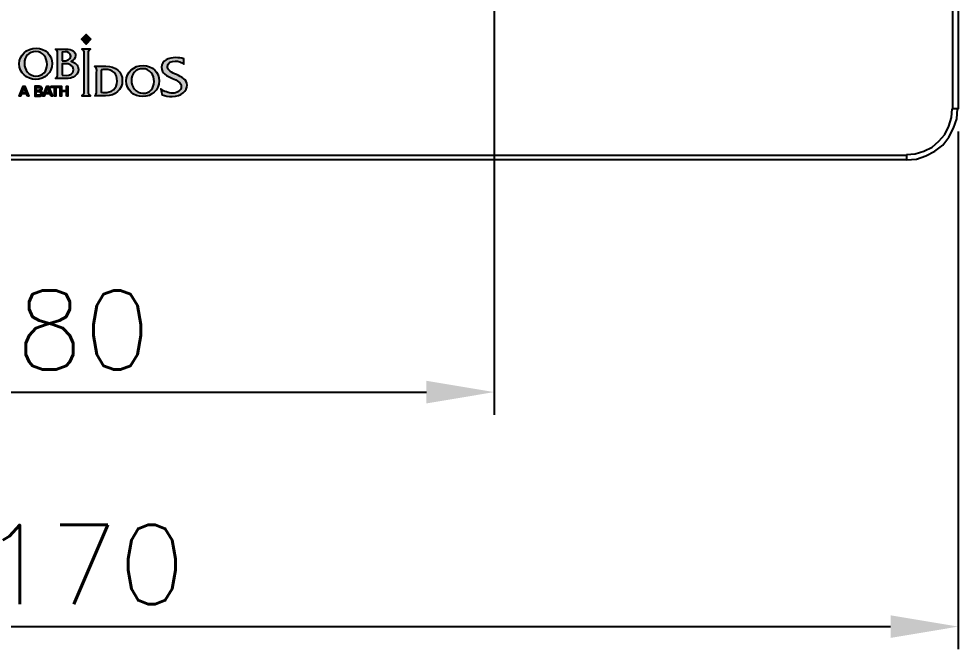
# Model space of a CAD drawing. Extents: x -1640 to -1430, y -4199 to -3902.
# Drawn here: x -1529.3 to -1487.67, y -4041.26 to -4013.35 of the extents above; entities that cross this region are included whole.
import ezdxf

# ---------------------------------------------------------------- set-up
doc = ezdxf.new("R2010")
doc.units = 0
doc.header["$LTSCALE"] = 7
for name, color, linetype in [('D', 2, 'CONTINUOUS'), ('DIM', 2, 'CONTINUOUS'), ('DWG', 7, 'CONTINUOUS')]:
    doc.layers.add(name, color=color, linetype=linetype)
doc.styles.add('GHS', font='ROMANS.shx', dxfattribs={"bigfont": 'GHS.shx'})

msp = doc.modelspace()

# ---------------------------------------------------------------- hatches: boundary and pattern name
at = {"layer": 'D'}
h = msp.add_hatch(color=256, dxfattribs=at)
h.dxf.hatch_style = 2
h.paths.add_polyline_path([(-1526.101, -4014.258), (-1526.311, -4014.467), (-1526.52, -4014.258), (-1526.311, -4014.048)])
h = msp.add_hatch(color=256, dxfattribs=at)
h.dxf.hatch_style = 2
edge = h.paths.add_edge_path()
edge.add_spline(control_points=[(-1528.543, -4014.797), (-1528.229, -4014.797), (-1528.044, -4015.078), (-1528.044, -4015.369), (-1528.044, -4015.665), (-1528.237, -4015.886), (-1528.54, -4015.886), (-1528.852, -4015.886), (-1529.049, -4015.599), (-1529.049, -4015.321), (-1529.049, -4015.02), (-1528.852, -4014.797), (-1528.543, -4014.797)], knot_values=[0, 0, 0, 0, 1, 1, 1, 2, 2, 2, 3, 3, 3, 4, 4, 4, 4], degree=3, periodic=0)
edge = h.paths.add_edge_path()
edge.add_spline(control_points=[(-1528.53, -4014.654), (-1528.947, -4014.644), (-1529.276, -4014.96), (-1529.276, -4015.339), (-1529.276, -4015.747), (-1528.944, -4016.029), (-1528.549, -4016.029), (-1528.153, -4016.029), (-1527.817, -4015.734), (-1527.817, -4015.329), (-1527.817, -4014.97), (-1528.112, -4014.652), (-1528.53, -4014.654)], knot_values=[0, 0, 0, 0, 1, 1, 1, 2, 2, 2, 3, 3, 3, 4, 4, 4, 4], degree=3, periodic=0)
h = msp.add_hatch(color=256, dxfattribs=at)
h.dxf.hatch_style = 2
edge = h.paths.add_edge_path()
edge.add_spline(control_points=[(-1527.379, -4015.838), (-1527.379, -4015.838), (-1527.379, -4015.347), (-1527.379, -4015.347), (-1527.379, -4015.347), (-1527.239, -4015.339), (-1527.239, -4015.339), (-1527.064, -4015.329), (-1526.877, -4015.412), (-1526.877, -4015.605), (-1526.877, -4015.794), (-1527.042, -4015.87), (-1527.205, -4015.854), (-1527.205, -4015.854), (-1527.379, -4015.838), (-1527.379, -4015.838)], knot_values=[0, 0, 0, 0, 1, 1, 1, 2, 2, 2, 3, 3, 3, 4, 4, 4, 5, 5, 5, 5], degree=3, periodic=0)
edge = h.paths.add_edge_path()
edge.add_spline(control_points=[(-1527.581, -4015.716), (-1527.581, -4015.808), (-1527.569, -4015.953), (-1527.669, -4015.991), (-1527.669, -4015.991), (-1527.669, -4015.997), (-1527.669, -4015.997), (-1527.669, -4015.997), (-1527.34, -4015.997), (-1527.34, -4015.997), (-1527.191, -4015.997), (-1527.034, -4016.003), (-1526.895, -4015.936), (-1526.761, -4015.872), (-1526.656, -4015.741), (-1526.656, -4015.587), (-1526.656, -4015.392), (-1526.801, -4015.273), (-1526.98, -4015.235), (-1526.867, -4015.185), (-1526.781, -4015.11), (-1526.781, -4014.976), (-1526.781, -4014.799), (-1526.935, -4014.688), (-1527.198, -4014.688), (-1527.198, -4014.688), (-1527.669, -4014.688), (-1527.669, -4014.688), (-1527.669, -4014.688), (-1527.669, -4014.693), (-1527.669, -4014.693), (-1527.567, -4014.732), (-1527.581, -4014.877), (-1527.581, -4014.967), (-1527.581, -4014.967), (-1527.581, -4015.716), (-1527.581, -4015.716)], knot_values=[0, 0, 0, 0, 1, 1, 1, 2, 2, 2, 3, 3, 3, 4, 4, 4, 5, 5, 5, 6, 6, 6, 7, 7, 7, 8, 8, 8, 9, 9, 9, 10, 10, 10, 11, 11, 11, 12, 12, 12, 12], degree=3, periodic=0)
edge = h.paths.add_edge_path()
edge.add_spline(control_points=[(-1527.379, -4015.215), (-1527.379, -4015.215), (-1527.379, -4014.825), (-1527.379, -4014.825), (-1527.379, -4014.825), (-1527.245, -4014.811), (-1527.245, -4014.811), (-1527.126, -4014.799), (-1526.998, -4014.871), (-1526.998, -4015.008), (-1526.998, -4015.171), (-1527.183, -4015.215), (-1527.313, -4015.215), (-1527.313, -4015.215), (-1527.379, -4015.215), (-1527.379, -4015.215)], knot_values=[0, 0, 0, 0, 1, 1, 1, 2, 2, 2, 3, 3, 3, 4, 4, 4, 5, 5, 5, 5], degree=3, periodic=0)
h = msp.add_hatch(color=256, dxfattribs=at)
h.dxf.hatch_style = 2
edge = h.paths.add_edge_path()
edge.add_spline(control_points=[(-1526.412, -4014.968), (-1526.412, -4014.877), (-1526.398, -4014.732), (-1526.5, -4014.693), (-1526.5, -4014.693), (-1526.5, -4014.688), (-1526.5, -4014.688), (-1526.5, -4014.688), (-1526.121, -4014.688), (-1526.121, -4014.688), (-1526.121, -4014.688), (-1526.121, -4014.693), (-1526.121, -4014.693), (-1526.221, -4014.732), (-1526.209, -4014.879), (-1526.209, -4014.968), (-1526.209, -4014.968), (-1526.209, -4016.478), (-1526.209, -4016.478), (-1526.209, -4016.568), (-1526.221, -4016.713), (-1526.121, -4016.751), (-1526.121, -4016.751), (-1526.121, -4016.757), (-1526.121, -4016.757), (-1526.121, -4016.757), (-1526.5, -4016.757), (-1526.5, -4016.757), (-1526.5, -4016.757), (-1526.5, -4016.751), (-1526.5, -4016.751), (-1526.4, -4016.715), (-1526.412, -4016.568), (-1526.412, -4016.478), (-1526.412, -4016.478), (-1526.412, -4014.968), (-1526.412, -4014.968)], knot_values=[0, 0, 0, 0, 1, 1, 1, 2, 2, 2, 3, 3, 3, 4, 4, 4, 5, 5, 5, 6, 6, 6, 7, 7, 7, 8, 8, 8, 9, 9, 9, 10, 10, 10, 11, 11, 11, 12, 12, 12, 12], degree=3, periodic=0)
h = msp.add_hatch(color=256, dxfattribs=at)
h.dxf.hatch_style = 2
edge = h.paths.add_edge_path()
edge.add_spline(control_points=[(-1525.645, -4015.613), (-1525.585, -4015.6), (-1525.525, -4015.592), (-1525.466, -4015.592), (-1525.134, -4015.592), (-1524.939, -4015.767), (-1524.939, -4016.115), (-1524.939, -4016.459), (-1525.203, -4016.614), (-1525.5, -4016.614), (-1525.55, -4016.614), (-1525.597, -4016.611), (-1525.645, -4016.601), (-1525.645, -4016.601), (-1525.645, -4015.613), (-1525.645, -4015.613)], knot_values=[0, 0, 0, 0, 1, 1, 1, 2, 2, 2, 3, 3, 3, 4, 4, 4, 5, 5, 5, 5], degree=3, periodic=0)
edge = h.paths.add_edge_path()
edge.add_spline(control_points=[(-1525.848, -4016.472), (-1525.848, -4016.589), (-1525.836, -4016.684), (-1525.936, -4016.752), (-1525.936, -4016.752), (-1525.936, -4016.758), (-1525.936, -4016.758), (-1525.936, -4016.758), (-1525.458, -4016.758), (-1525.458, -4016.758), (-1525.012, -4016.758), (-1524.711, -4016.483), (-1524.711, -4016.091), (-1524.711, -4015.695), (-1524.994, -4015.449), (-1525.448, -4015.449), (-1525.448, -4015.449), (-1525.936, -4015.449), (-1525.936, -4015.449), (-1525.936, -4015.449), (-1525.936, -4015.454), (-1525.936, -4015.454), (-1525.834, -4015.484), (-1525.848, -4015.629), (-1525.848, -4015.721), (-1525.848, -4015.721), (-1525.848, -4016.472), (-1525.848, -4016.472)], knot_values=[0, 0, 0, 0, 1, 1, 1, 2, 2, 2, 3, 3, 3, 4, 4, 4, 5, 5, 5, 6, 6, 6, 7, 7, 7, 8, 8, 8, 9, 9, 9, 9], degree=3, periodic=0)
h = msp.add_hatch(color=256, dxfattribs=at)
h.dxf.hatch_style = 2
edge = h.paths.add_edge_path()
edge.add_spline(control_points=[(-1523.801, -4015.558), (-1523.487, -4015.558), (-1523.302, -4015.839), (-1523.302, -4016.129), (-1523.302, -4016.426), (-1523.495, -4016.646), (-1523.797, -4016.646), (-1524.11, -4016.646), (-1524.307, -4016.36), (-1524.307, -4016.081), (-1524.307, -4015.781), (-1524.11, -4015.558), (-1523.801, -4015.558)], knot_values=[0, 0, 0, 0, 1, 1, 1, 2, 2, 2, 3, 3, 3, 4, 4, 4, 4], degree=3, periodic=0)
edge = h.paths.add_edge_path()
edge.add_spline(control_points=[(-1523.787, -4015.415), (-1524.205, -4015.405), (-1524.534, -4015.721), (-1524.534, -4016.099), (-1524.534, -4016.507), (-1524.202, -4016.79), (-1523.807, -4016.79), (-1523.411, -4016.79), (-1523.075, -4016.495), (-1523.075, -4016.089), (-1523.075, -4015.731), (-1523.37, -4015.413), (-1523.787, -4015.415)], knot_values=[0, 0, 0, 0, 1, 1, 1, 2, 2, 2, 3, 3, 3, 4, 4, 4, 4], degree=3, periodic=0)
h = msp.add_hatch(color=256, dxfattribs=at)
h.dxf.hatch_style = 2
edge = h.paths.add_edge_path()
edge.add_spline(control_points=[(-1522.505, -4016.791), (-1522.664, -4016.791), (-1522.813, -4016.766), (-1522.946, -4016.718), (-1522.95, -4016.704), (-1522.994, -4016.514), (-1523.008, -4016.452), (-1522.857, -4016.569), (-1522.661, -4016.639), (-1522.477, -4016.639), (-1522.318, -4016.639), (-1522.098, -4016.541), (-1522.098, -4016.359), (-1522.098, -4016.166), (-1522.29, -4016.08), (-1522.494, -4015.989), (-1522.729, -4015.883), (-1522.972, -4015.775), (-1522.972, -4015.495), (-1522.972, -4015.18), (-1522.637, -4015.069), (-1522.35, -4015.069), (-1522.223, -4015.069), (-1522.101, -4015.087), (-1521.987, -4015.121), (-1521.987, -4015.14), (-1521.987, -4015.31), (-1521.987, -4015.361), (-1522.086, -4015.275), (-1522.232, -4015.22), (-1522.37, -4015.22), (-1522.528, -4015.22), (-1522.714, -4015.285), (-1522.714, -4015.467), (-1522.714, -4015.639), (-1522.521, -4015.727), (-1522.316, -4015.82), (-1522.082, -4015.927), (-1521.839, -4016.038), (-1521.839, -4016.28), (-1521.839, -4016.526), (-1522.094, -4016.791), (-1522.505, -4016.791)], knot_values=[0, 0, 0, 0, 1, 1, 1, 2, 2, 2, 3, 3, 3, 4, 4, 4, 5, 5, 5, 6, 6, 6, 7, 7, 7, 8, 8, 8, 9, 9, 9, 10, 10, 10, 11, 11, 11, 12, 12, 12, 13, 13, 13, 14, 14, 14, 14], degree=3, periodic=0)
h = msp.add_hatch(color=256, dxfattribs=at)
h.dxf.hatch_style = 2
h.paths.add_polyline_path([(-1528.911, -4016.779), (-1528.957, -4016.668), (-1529.179, -4016.668), (-1529.224, -4016.778), (-1529.284, -4016.778), (-1529.103, -4016.333), (-1529.033, -4016.333), (-1528.851, -4016.779)])
h.paths.add_polyline_path([(-1529.068, -4016.392), (-1529.157, -4016.614), (-1528.978, -4016.614)])
h = msp.add_hatch(color=256, dxfattribs=at)
h.dxf.hatch_style = 2
edge = h.paths.add_edge_path()
edge.add_spline(control_points=[(-1528.299, -4016.556), (-1528.29, -4016.563), (-1528.281, -4016.571), (-1528.274, -4016.581), (-1528.266, -4016.59), (-1528.26, -4016.602), (-1528.255, -4016.615), (-1528.25, -4016.628), (-1528.248, -4016.643), (-1528.249, -4016.659), (-1528.25, -4016.678), (-1528.255, -4016.695), (-1528.264, -4016.709), (-1528.273, -4016.724), (-1528.285, -4016.736), (-1528.298, -4016.746), (-1528.313, -4016.756), (-1528.329, -4016.764), (-1528.347, -4016.769), (-1528.366, -4016.774), (-1528.385, -4016.777), (-1528.406, -4016.777), (-1528.406, -4016.777), (-1528.59, -4016.777), (-1528.59, -4016.777), (-1528.59, -4016.777), (-1528.59, -4016.332), (-1528.59, -4016.332), (-1528.59, -4016.332), (-1528.401, -4016.332), (-1528.401, -4016.332), (-1528.362, -4016.332), (-1528.33, -4016.342), (-1528.308, -4016.361), (-1528.286, -4016.38), (-1528.273, -4016.402), (-1528.269, -4016.428), (-1528.265, -4016.455), (-1528.27, -4016.477), (-1528.281, -4016.496), (-1528.293, -4016.515), (-1528.308, -4016.529), (-1528.325, -4016.539), (-1528.318, -4016.544), (-1528.308, -4016.549), (-1528.299, -4016.556)], knot_values=[0, 0, 0, 0, 1, 1, 1, 2, 2, 2, 3, 3, 3, 4, 4, 4, 5, 5, 5, 6, 6, 6, 7, 7, 7, 8, 8, 8, 9, 9, 9, 10, 10, 10, 11, 11, 11, 12, 12, 12, 13, 13, 13, 14, 14, 14, 15, 15, 15, 15], degree=3, periodic=0)
edge = h.paths.add_edge_path()
edge.add_spline(control_points=[(-1528.352, -4016.5), (-1528.337, -4016.488), (-1528.329, -4016.471), (-1528.329, -4016.449), (-1528.329, -4016.428), (-1528.337, -4016.413), (-1528.351, -4016.402), (-1528.365, -4016.391), (-1528.385, -4016.385), (-1528.411, -4016.385), (-1528.411, -4016.385), (-1528.533, -4016.385), (-1528.533, -4016.385), (-1528.533, -4016.385), (-1528.533, -4016.519), (-1528.533, -4016.519), (-1528.533, -4016.519), (-1528.412, -4016.519), (-1528.412, -4016.519), (-1528.387, -4016.519), (-1528.367, -4016.512), (-1528.352, -4016.5)], knot_values=[0, 0, 0, 0, 1, 1, 1, 2, 2, 2, 3, 3, 3, 4, 4, 4, 5, 5, 5, 6, 6, 6, 7, 7, 7, 7], degree=3, periodic=0)
edge = h.paths.add_edge_path()
edge.add_spline(control_points=[(-1528.336, -4016.706), (-1528.321, -4016.691), (-1528.313, -4016.672), (-1528.312, -4016.647), (-1528.311, -4016.623), (-1528.319, -4016.604), (-1528.336, -4016.592), (-1528.352, -4016.579), (-1528.376, -4016.572), (-1528.406, -4016.572), (-1528.406, -4016.572), (-1528.533, -4016.572), (-1528.533, -4016.572), (-1528.533, -4016.572), (-1528.533, -4016.726), (-1528.533, -4016.726), (-1528.533, -4016.726), (-1528.407, -4016.726), (-1528.407, -4016.726), (-1528.375, -4016.726), (-1528.351, -4016.719), (-1528.336, -4016.706)], knot_values=[0, 0, 0, 0, 1, 1, 1, 2, 2, 2, 3, 3, 3, 4, 4, 4, 5, 5, 5, 6, 6, 6, 7, 7, 7, 7], degree=3, periodic=0)
h = msp.add_hatch(color=256, dxfattribs=at)
h.dxf.hatch_style = 2
h.paths.add_polyline_path([(-1527.859, -4016.779), (-1527.904, -4016.668), (-1528.127, -4016.668), (-1528.172, -4016.778), (-1528.232, -4016.778), (-1528.05, -4016.333), (-1527.981, -4016.333), (-1527.799, -4016.779)])
h.paths.add_polyline_path([(-1528.015, -4016.392), (-1528.105, -4016.614), (-1527.926, -4016.614)])
h = msp.add_hatch(color=256, dxfattribs=at)
h.dxf.hatch_style = 2
h.paths.add_polyline_path([(-1527.662, -4016.385), (-1527.662, -4016.778), (-1527.72, -4016.778), (-1527.72, -4016.385), (-1527.868, -4016.385), (-1527.868, -4016.333), (-1527.513, -4016.333), (-1527.513, -4016.385)])
h = msp.add_hatch(color=256, dxfattribs=at)
h.dxf.hatch_style = 2
h.paths.add_polyline_path([(-1527.179, -4016.777), (-1527.179, -4016.571), (-1527.407, -4016.571), (-1527.407, -4016.777), (-1527.464, -4016.777), (-1527.464, -4016.333), (-1527.407, -4016.333), (-1527.407, -4016.517), (-1527.179, -4016.517), (-1527.179, -4016.333), (-1527.121, -4016.333), (-1527.121, -4016.777)])

# ---------------------------------------------------------------- linework, layer by layer
for points in [[(-1526.101, -4014.258), (-1526.311, -4014.467), (-1526.52, -4014.258), (-1526.311, -4014.048), (-1526.101, -4014.258)], [(-1528.911, -4016.779), (-1528.957, -4016.668), (-1529.179, -4016.668), (-1529.224, -4016.778), (-1529.284, -4016.778), (-1529.103, -4016.333), (-1529.033, -4016.333), (-1528.851, -4016.779), (-1528.911, -4016.779)], [(-1529.068, -4016.392), (-1529.157, -4016.614), (-1528.978, -4016.614), (-1529.068, -4016.392)], [(-1527.859, -4016.779), (-1527.904, -4016.668), (-1528.127, -4016.668), (-1528.172, -4016.778), (-1528.232, -4016.778), (-1528.05, -4016.333), (-1527.981, -4016.333), (-1527.799, -4016.779), (-1527.859, -4016.779)], [(-1528.015, -4016.392), (-1528.105, -4016.614), (-1527.926, -4016.614), (-1528.015, -4016.392)], [(-1527.662, -4016.385), (-1527.662, -4016.778), (-1527.72, -4016.778), (-1527.72, -4016.385), (-1527.868, -4016.385), (-1527.868, -4016.333), (-1527.513, -4016.333), (-1527.513, -4016.385), (-1527.662, -4016.385)], [(-1527.179, -4016.777), (-1527.179, -4016.571), (-1527.407, -4016.571), (-1527.407, -4016.777), (-1527.464, -4016.777), (-1527.464, -4016.333), (-1527.407, -4016.333), (-1527.407, -4016.517), (-1527.179, -4016.517), (-1527.179, -4016.333), (-1527.121, -4016.333), (-1527.121, -4016.777), (-1527.179, -4016.777)]]:
    msp.add_lwpolyline(points, dxfattribs=at)
for points, knots in [([(-1528.53, -4014.654), (-1528.947, -4014.644), (-1529.276, -4014.96), (-1529.276, -4015.339), (-1529.276, -4015.747), (-1528.944, -4016.029), (-1528.549, -4016.029), (-1528.153, -4016.029), (-1527.817, -4015.734), (-1527.817, -4015.329), (-1527.817, -4014.97), (-1528.112, -4014.652), (-1528.53, -4014.654)], [0, 0, 0, 0, 1, 1, 1, 2, 2, 2, 3, 3, 3, 4, 4, 4, 4]), ([(-1528.543, -4014.797), (-1528.229, -4014.797), (-1528.044, -4015.078), (-1528.044, -4015.369), (-1528.044, -4015.665), (-1528.237, -4015.886), (-1528.54, -4015.886), (-1528.852, -4015.886), (-1529.049, -4015.599), (-1529.049, -4015.321), (-1529.049, -4015.02), (-1528.852, -4014.797), (-1528.543, -4014.797)], [0, 0, 0, 0, 1, 1, 1, 2, 2, 2, 3, 3, 3, 4, 4, 4, 4]), ([(-1527.581, -4015.716), (-1527.581, -4015.808), (-1527.569, -4015.953), (-1527.669, -4015.991), (-1527.669, -4015.991), (-1527.669, -4015.997), (-1527.669, -4015.997), (-1527.669, -4015.997), (-1527.34, -4015.997), (-1527.34, -4015.997), (-1527.191, -4015.997), (-1527.034, -4016.003), (-1526.895, -4015.936), (-1526.761, -4015.872), (-1526.656, -4015.741), (-1526.656, -4015.587), (-1526.656, -4015.392), (-1526.801, -4015.273), (-1526.98, -4015.235), (-1526.867, -4015.185), (-1526.781, -4015.11), (-1526.781, -4014.976), (-1526.781, -4014.799), (-1526.935, -4014.688), (-1527.198, -4014.688), (-1527.198, -4014.688), (-1527.669, -4014.688), (-1527.669, -4014.688), (-1527.669, -4014.688), (-1527.669, -4014.693), (-1527.669, -4014.693), (-1527.567, -4014.732), (-1527.581, -4014.877), (-1527.581, -4014.967), (-1527.581, -4014.967), (-1527.581, -4015.716), (-1527.581, -4015.716)], [0, 0, 0, 0, 1, 1, 1, 2, 2, 2, 3, 3, 3, 4, 4, 4, 5, 5, 5, 6, 6, 6, 7, 7, 7, 8, 8, 8, 9, 9, 9, 10, 10, 10, 11, 11, 11, 12, 12, 12, 12]), ([(-1527.379, -4015.215), (-1527.379, -4015.215), (-1527.379, -4014.825), (-1527.379, -4014.825), (-1527.379, -4014.825), (-1527.245, -4014.811), (-1527.245, -4014.811), (-1527.126, -4014.799), (-1526.998, -4014.871), (-1526.998, -4015.008), (-1526.998, -4015.171), (-1527.183, -4015.215), (-1527.313, -4015.215), (-1527.313, -4015.215), (-1527.379, -4015.215), (-1527.379, -4015.215)], [0, 0, 0, 0, 1, 1, 1, 2, 2, 2, 3, 3, 3, 4, 4, 4, 5, 5, 5, 5]), ([(-1526.412, -4014.968), (-1526.412, -4014.877), (-1526.398, -4014.732), (-1526.5, -4014.693), (-1526.5, -4014.693), (-1526.5, -4014.688), (-1526.5, -4014.688), (-1526.5, -4014.688), (-1526.121, -4014.688), (-1526.121, -4014.688), (-1526.121, -4014.688), (-1526.121, -4014.693), (-1526.121, -4014.693), (-1526.221, -4014.732), (-1526.209, -4014.879), (-1526.209, -4014.968), (-1526.209, -4014.968), (-1526.209, -4016.478), (-1526.209, -4016.478), (-1526.209, -4016.568), (-1526.221, -4016.713), (-1526.121, -4016.751), (-1526.121, -4016.751), (-1526.121, -4016.757), (-1526.121, -4016.757), (-1526.121, -4016.757), (-1526.5, -4016.757), (-1526.5, -4016.757), (-1526.5, -4016.757), (-1526.5, -4016.751), (-1526.5, -4016.751), (-1526.4, -4016.715), (-1526.412, -4016.568), (-1526.412, -4016.478), (-1526.412, -4016.478), (-1526.412, -4014.968), (-1526.412, -4014.968)], [0, 0, 0, 0, 1, 1, 1, 2, 2, 2, 3, 3, 3, 4, 4, 4, 5, 5, 5, 6, 6, 6, 7, 7, 7, 8, 8, 8, 9, 9, 9, 10, 10, 10, 11, 11, 11, 12, 12, 12, 12]), ([(-1527.379, -4015.838), (-1527.379, -4015.838), (-1527.379, -4015.347), (-1527.379, -4015.347), (-1527.379, -4015.347), (-1527.239, -4015.339), (-1527.239, -4015.339), (-1527.064, -4015.329), (-1526.877, -4015.412), (-1526.877, -4015.605), (-1526.877, -4015.794), (-1527.042, -4015.87), (-1527.205, -4015.854), (-1527.205, -4015.854), (-1527.379, -4015.838), (-1527.379, -4015.838)], [0, 0, 0, 0, 1, 1, 1, 2, 2, 2, 3, 3, 3, 4, 4, 4, 5, 5, 5, 5]), ([(-1525.848, -4016.472), (-1525.848, -4016.589), (-1525.836, -4016.684), (-1525.936, -4016.752), (-1525.936, -4016.752), (-1525.936, -4016.758), (-1525.936, -4016.758), (-1525.936, -4016.758), (-1525.458, -4016.758), (-1525.458, -4016.758), (-1525.012, -4016.758), (-1524.711, -4016.483), (-1524.711, -4016.091), (-1524.711, -4015.695), (-1524.994, -4015.449), (-1525.448, -4015.449), (-1525.448, -4015.449), (-1525.936, -4015.449), (-1525.936, -4015.449), (-1525.936, -4015.449), (-1525.936, -4015.454), (-1525.936, -4015.454), (-1525.834, -4015.484), (-1525.848, -4015.629), (-1525.848, -4015.721), (-1525.848, -4015.721), (-1525.848, -4016.472), (-1525.848, -4016.472)], [0, 0, 0, 0, 1, 1, 1, 2, 2, 2, 3, 3, 3, 4, 4, 4, 5, 5, 5, 6, 6, 6, 7, 7, 7, 8, 8, 8, 9, 9, 9, 9]), ([(-1523.787, -4015.415), (-1524.205, -4015.405), (-1524.534, -4015.721), (-1524.534, -4016.099), (-1524.534, -4016.507), (-1524.202, -4016.79), (-1523.807, -4016.79), (-1523.411, -4016.79), (-1523.075, -4016.495), (-1523.075, -4016.089), (-1523.075, -4015.731), (-1523.37, -4015.413), (-1523.787, -4015.415)], [0, 0, 0, 0, 1, 1, 1, 2, 2, 2, 3, 3, 3, 4, 4, 4, 4]), ([(-1522.505, -4016.791), (-1522.664, -4016.791), (-1522.813, -4016.766), (-1522.946, -4016.718), (-1522.95, -4016.704), (-1522.994, -4016.514), (-1523.008, -4016.452), (-1522.857, -4016.569), (-1522.661, -4016.639), (-1522.477, -4016.639), (-1522.318, -4016.639), (-1522.098, -4016.541), (-1522.098, -4016.359), (-1522.098, -4016.166), (-1522.29, -4016.08), (-1522.494, -4015.989), (-1522.729, -4015.883), (-1522.972, -4015.775), (-1522.972, -4015.495), (-1522.972, -4015.18), (-1522.637, -4015.069), (-1522.35, -4015.069), (-1522.223, -4015.069), (-1522.101, -4015.087), (-1521.987, -4015.121), (-1521.987, -4015.14), (-1521.987, -4015.31), (-1521.987, -4015.361), (-1522.086, -4015.275), (-1522.232, -4015.22), (-1522.37, -4015.22), (-1522.528, -4015.22), (-1522.714, -4015.285), (-1522.714, -4015.467), (-1522.714, -4015.639), (-1522.521, -4015.727), (-1522.316, -4015.82), (-1522.082, -4015.927), (-1521.839, -4016.038), (-1521.839, -4016.28), (-1521.839, -4016.526), (-1522.094, -4016.791), (-1522.505, -4016.791)], [0, 0, 0, 0, 1, 1, 1, 2, 2, 2, 3, 3, 3, 4, 4, 4, 5, 5, 5, 6, 6, 6, 7, 7, 7, 8, 8, 8, 9, 9, 9, 10, 10, 10, 11, 11, 11, 12, 12, 12, 13, 13, 13, 14, 14, 14, 14]), ([(-1525.645, -4015.613), (-1525.585, -4015.6), (-1525.525, -4015.592), (-1525.466, -4015.592), (-1525.134, -4015.592), (-1524.939, -4015.767), (-1524.939, -4016.115), (-1524.939, -4016.459), (-1525.203, -4016.614), (-1525.5, -4016.614), (-1525.55, -4016.614), (-1525.597, -4016.611), (-1525.645, -4016.601), (-1525.645, -4016.601), (-1525.645, -4015.613), (-1525.645, -4015.613)], [0, 0, 0, 0, 1, 1, 1, 2, 2, 2, 3, 3, 3, 4, 4, 4, 5, 5, 5, 5]), ([(-1523.801, -4015.558), (-1523.487, -4015.558), (-1523.302, -4015.839), (-1523.302, -4016.129), (-1523.302, -4016.426), (-1523.495, -4016.646), (-1523.797, -4016.646), (-1524.11, -4016.646), (-1524.307, -4016.36), (-1524.307, -4016.081), (-1524.307, -4015.781), (-1524.11, -4015.558), (-1523.801, -4015.558)], [0, 0, 0, 0, 1, 1, 1, 2, 2, 2, 3, 3, 3, 4, 4, 4, 4]), ([(-1528.299, -4016.556), (-1528.29, -4016.563), (-1528.281, -4016.571), (-1528.274, -4016.581), (-1528.266, -4016.59), (-1528.26, -4016.602), (-1528.255, -4016.615), (-1528.25, -4016.628), (-1528.248, -4016.643), (-1528.249, -4016.659), (-1528.25, -4016.678), (-1528.255, -4016.695), (-1528.264, -4016.709), (-1528.273, -4016.724), (-1528.285, -4016.736), (-1528.298, -4016.746), (-1528.313, -4016.756), (-1528.329, -4016.764), (-1528.347, -4016.769), (-1528.366, -4016.774), (-1528.385, -4016.777), (-1528.406, -4016.777), (-1528.406, -4016.777), (-1528.59, -4016.777), (-1528.59, -4016.777), (-1528.59, -4016.777), (-1528.59, -4016.332), (-1528.59, -4016.332), (-1528.59, -4016.332), (-1528.401, -4016.332), (-1528.401, -4016.332), (-1528.362, -4016.332), (-1528.33, -4016.342), (-1528.308, -4016.361), (-1528.286, -4016.38), (-1528.273, -4016.402), (-1528.269, -4016.428), (-1528.265, -4016.455), (-1528.27, -4016.477), (-1528.281, -4016.496), (-1528.293, -4016.515), (-1528.308, -4016.529), (-1528.325, -4016.539), (-1528.318, -4016.544), (-1528.308, -4016.549), (-1528.299, -4016.556)], [0, 0, 0, 0, 1, 1, 1, 2, 2, 2, 3, 3, 3, 4, 4, 4, 5, 5, 5, 6, 6, 6, 7, 7, 7, 8, 8, 8, 9, 9, 9, 10, 10, 10, 11, 11, 11, 12, 12, 12, 13, 13, 13, 14, 14, 14, 15, 15, 15, 15]), ([(-1528.352, -4016.5), (-1528.337, -4016.488), (-1528.329, -4016.471), (-1528.329, -4016.449), (-1528.329, -4016.428), (-1528.337, -4016.413), (-1528.351, -4016.402), (-1528.365, -4016.391), (-1528.385, -4016.385), (-1528.411, -4016.385), (-1528.411, -4016.385), (-1528.533, -4016.385), (-1528.533, -4016.385), (-1528.533, -4016.385), (-1528.533, -4016.519), (-1528.533, -4016.519), (-1528.533, -4016.519), (-1528.412, -4016.519), (-1528.412, -4016.519), (-1528.387, -4016.519), (-1528.367, -4016.512), (-1528.352, -4016.5)], [0, 0, 0, 0, 1, 1, 1, 2, 2, 2, 3, 3, 3, 4, 4, 4, 5, 5, 5, 6, 6, 6, 7, 7, 7, 7]), ([(-1528.336, -4016.706), (-1528.321, -4016.691), (-1528.313, -4016.672), (-1528.312, -4016.647), (-1528.311, -4016.623), (-1528.319, -4016.604), (-1528.336, -4016.592), (-1528.352, -4016.579), (-1528.376, -4016.572), (-1528.406, -4016.572), (-1528.406, -4016.572), (-1528.533, -4016.572), (-1528.533, -4016.572), (-1528.533, -4016.572), (-1528.533, -4016.726), (-1528.533, -4016.726), (-1528.533, -4016.726), (-1528.407, -4016.726), (-1528.407, -4016.726), (-1528.375, -4016.726), (-1528.351, -4016.719), (-1528.336, -4016.706)], [0, 0, 0, 0, 1, 1, 1, 2, 2, 2, 3, 3, 3, 4, 4, 4, 5, 5, 5, 6, 6, 6, 7, 7, 7, 7])]:
    msp.add_open_spline(points, degree=3, knots=knots, dxfattribs=at)
at = {"layer": 'DIM', "ltscale": 0.6}
for p, q in [((-1508.234, -4005.554), (-1508.234, -4030.875)), ((-1487.674, -4018.334), (-1487.674, -4041.256)), ((-1541.651, -4029.875), (-1511.234, -4029.875)), ((-1562.143, -4040.256), (-1490.674, -4040.256))]:
    msp.add_line(p, q, dxfattribs=at)
for points in [[(-1511.234, -4029.375), (-1511.234, -4030.375), (-1508.234, -4029.875)], [(-1490.674, -4039.756), (-1490.674, -4040.756), (-1487.674, -4040.256)]]:
    msp.add_solid(points, dxfattribs=at)
at = {"layer": 'DWG'}
for points in [[(-1487.912, -3987.703), (-1487.674, -3987.703), (-1487.674, -4017.334), (-1487.912, -4017.334)], [(-1489.965, -4019.387), (-1489.965, -4019.595), (-1562.852, -4019.595), (-1562.852, -4019.387)]]:
    msp.add_lwpolyline(points, close=True, dxfattribs=at)
for points in [[(-1489.965, -4019.595), (-1489.519, -4019.566), (-1489.102, -4019.417), (-1488.715, -4019.209), (-1488.358, -4018.941), (-1488.091, -4018.584), (-1487.882, -4018.197), (-1487.734, -4017.781), (-1487.704, -4017.334)], [(-1489.965, -4019.357), (-1489.578, -4019.328), (-1489.191, -4019.209), (-1488.834, -4019.03), (-1488.537, -4018.762), (-1488.269, -4018.465), (-1488.091, -4018.108), (-1487.972, -4017.721), (-1487.942, -4017.334)]]:
    msp.add_lwpolyline(points, dxfattribs=at)

# ---------------------------------------------------------------- texts
at = {"layer": 'DIM', "ltscale": 0.6, "char_height": 3.5, "attachment_point": 5, "style": 'GHS'}
for s, insert in [('\\A1;80', (-1526.442, -4027.125)), ('\\A1;170', (-1526.409, -4037.506))]:
    msp.add_mtext(s, dxfattribs=dict(at, insert=insert))

doc.saveas('drawing.dxf')
